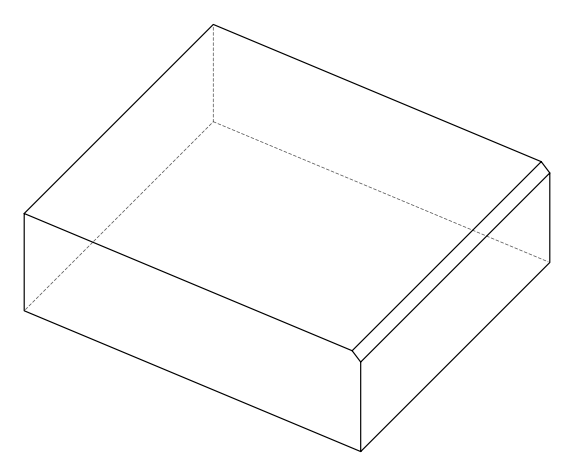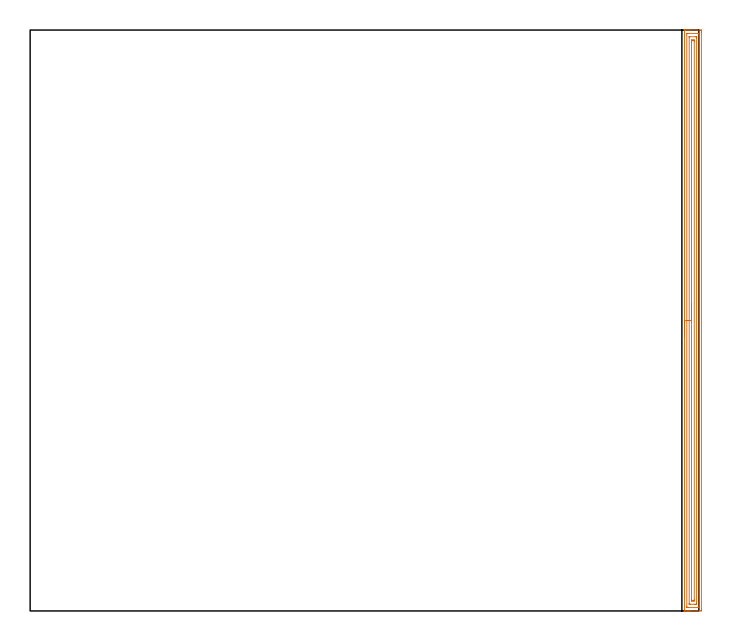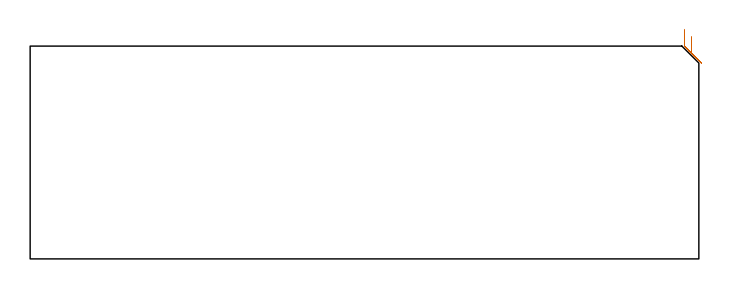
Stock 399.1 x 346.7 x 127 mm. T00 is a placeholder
(PLAN: 1 operations, 0 tool changes, 11.3 min)
(1 AREA_MILL | FG_CHAMFER_SURFACE | UGT0205_001 | 11.32 min | 17679 mm3)
(TOOL UGT0205_001 | Chamfer Mill 20 x 3 x 45 deg. | D20 FL50 Z2)
(OP 1 AREA_MILL)
G17 G21 G94 G90
T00 M6
G54
G17 G0 G90 X390.501 Y163.35 S1061 M3
G43 Z137. H0
Z136.999
G94 G1 Y163.388 Z136.127 F250.
Y163.502 Z135.262
Y163.691 Z134.411
Y163.953 Z133.579
Y164.287 Z132.773
Y164.69 Z131.999
Y165.159 Z131.263
Y165.69 Z130.571
Y166.279 Z129.928
Y166.922 Z129.338
Y167.614 Z128.807
Y168.35 Z128.339
Y169.124 Z127.936
Y169.93 Z127.602
Y170.762 Z127.34
Y171.614 Z127.151
Y172.478 Z127.037
Y173.35 Z126.999
X390.502 Y346.536 Z126.998
X390.5 Y346.608 Z126.996
X390.507 Y346.69 Z126.984
X390.535 Y346.697 Z126.956
X390.553 Y346.7 Z126.938
X390.928 Z126.571
X391.333 Z126.166
X391.984 Z125.511
X393.201 Z124.296
X393.767 Z123.727
X399.399 Z118.098
X400.008 Y346.697 Z117.49
X400.592 Y346.693 Z116.906
X400.594 Y346.678 Z116.904
X400.599 Y346.091 Z116.901
X400.6 Y345.498 Z116.9
Y0.609
X400.597 Y0.306 Z116.902
X400.592 Y0.01 Z116.906
X400.291 Y0. Z117.206
X393.767 Z123.727
X393.201 Z124.296
X392.875 Z124.621
X392.309 Z125.187
X391.984 Z125.511
X390.932 Z126.567
X390.553 Z126.938
X390.5 Z126.99
Y0.004 Z126.991
Y0.162 Z127.
X390.501 Y173.35 Z126.999
X391.915 Z125.585
X391.917 Y344.441 Z125.583
X391.92 Y344.576 Z125.58
X391.923 Y344.665 Z125.577
X391.928 Y344.692 Z125.572
X391.936 Y344.693 Z125.564
X391.984 Y344.696 Z125.516
X392.482 Y344.7 Z125.018
X398.225 Z119.275
X398.723 Y344.699 Z118.777
X399.116 Y344.692 Z118.384
X399.166 Y344.69 Z118.334
X399.179 Y344.514 Z118.321
X399.184 Y344.375 Z118.316
X399.185 Y344.305 Z118.315
Y2.255
X399.182 Y2.116 Z118.318
X399.179 Y2.025 Z118.321
X399.173 Y2.009 Z118.327
X399.165 Y2.007 Z118.335
X399.116 Y2.004 Z118.384
X398.618 Y2. Z118.882
X392.875 Z124.625
X392.377 Y2.002 Z125.124
X391.984 Y2.008 Z125.516
X391.934 Y2.01 Z125.566
X391.921 Y2.186 Z125.579
X391.916 Y2.325 Z125.584
X391.915 Y2.395 Z125.585
Y173.35
X393.33 Z124.17
X393.331 Y342.52 Z124.169
X393.332 Y342.629 Z124.168
X393.335 Y342.682 Z124.165
X393.336 Y342.688 Z124.164
X393.357 Y342.692 Z124.143
X393.407 Y342.696 Z124.093
X393.588 Y342.7 Z123.912
X397.333 Z120.167
X397.513 Y342.699 Z119.987
X397.633 Y342.695 Z119.867
X397.728 Y342.69 Z119.772
X397.765 Y342.683 Z119.735
X397.766 Y342.665 Z119.734
X397.769 Y342.52 Z119.731
X397.771 Y342.081 Z119.729
Y4.634
X397.769 Y4.18 Z119.731
X397.767 Y4.071 Z119.733
X397.765 Y4.024 Z119.735
X397.692 Y4.01 Z119.808
X397.51 Y4.002 Z119.99
X397.333 Y4.001 Z120.167
X396.621 Y4. Z120.879
X393.947 Z123.553
X393.767 Z123.733
X393.587 Y4.002 Z123.913
X393.467 Y4.005 Z124.033
X393.372 Y4.01 Z124.128
X393.335 Y4.017 Z124.165
X393.334 Y4.035 Z124.166
X393.331 Y4.18 Z124.169
X393.329 Y4.619 Z124.171
X393.33 Y173.35 Z124.17
X394.744 Z122.756
X394.745 Y339.842 Z122.755
X394.751 Y340.642 Z122.749
X394.753 Y340.69 Z122.747
X394.8 Y340.694 Z122.7
X394.907 Y340.698 Z122.593
X395.121 Y340.699 Z122.379
X395.55 Y340.7 Z121.95
X395.994 Y340.699 Z121.506
X396.198 Y340.698 Z121.302
X396.3 Y340.694 Z121.2
X396.346 Y340.69 Z121.154
X396.35 Y340.658 Z121.15
X396.357 Y339.927 Z121.143
Y339.842
Y6.858
X396.351 Y6.056 Z121.149
X396.347 Y6.01 Z121.153
X396.3 Y6.006 Z121.2
X396.193 Y6.003 Z121.307
X395.979 Y6.001 Z121.521
X395.55 Y6. Z121.95
X395.106 Y6.001 Z122.394
X394.902 Y6.003 Z122.598
X394.8 Y6.006 Z122.7
X394.754 Y6.01 Z122.746
X394.75 Y6.042 Z122.75
X394.743 Y6.773 Z122.757
Y6.858
X394.744 Y173.35 Z122.756
Y174.222 Z122.794
Y175.087 Z122.908
Y175.938 Z123.097
Y176.77 Z123.359
Y177.576 Z123.693
Y178.35 Z124.096
Y179.086 Z124.565
Y179.778 Z125.096
Y180.421 Z125.685
Y181.01 Z126.328
Y181.542 Z127.02
Y182.01 Z127.756
Y182.413 Z128.53
Y182.747 Z129.336
Y183.009 Z130.168
Y183.198 Z131.02
Y183.312 Z131.885
Y183.35 Z132.756
G0 Z137.
M5
M2
